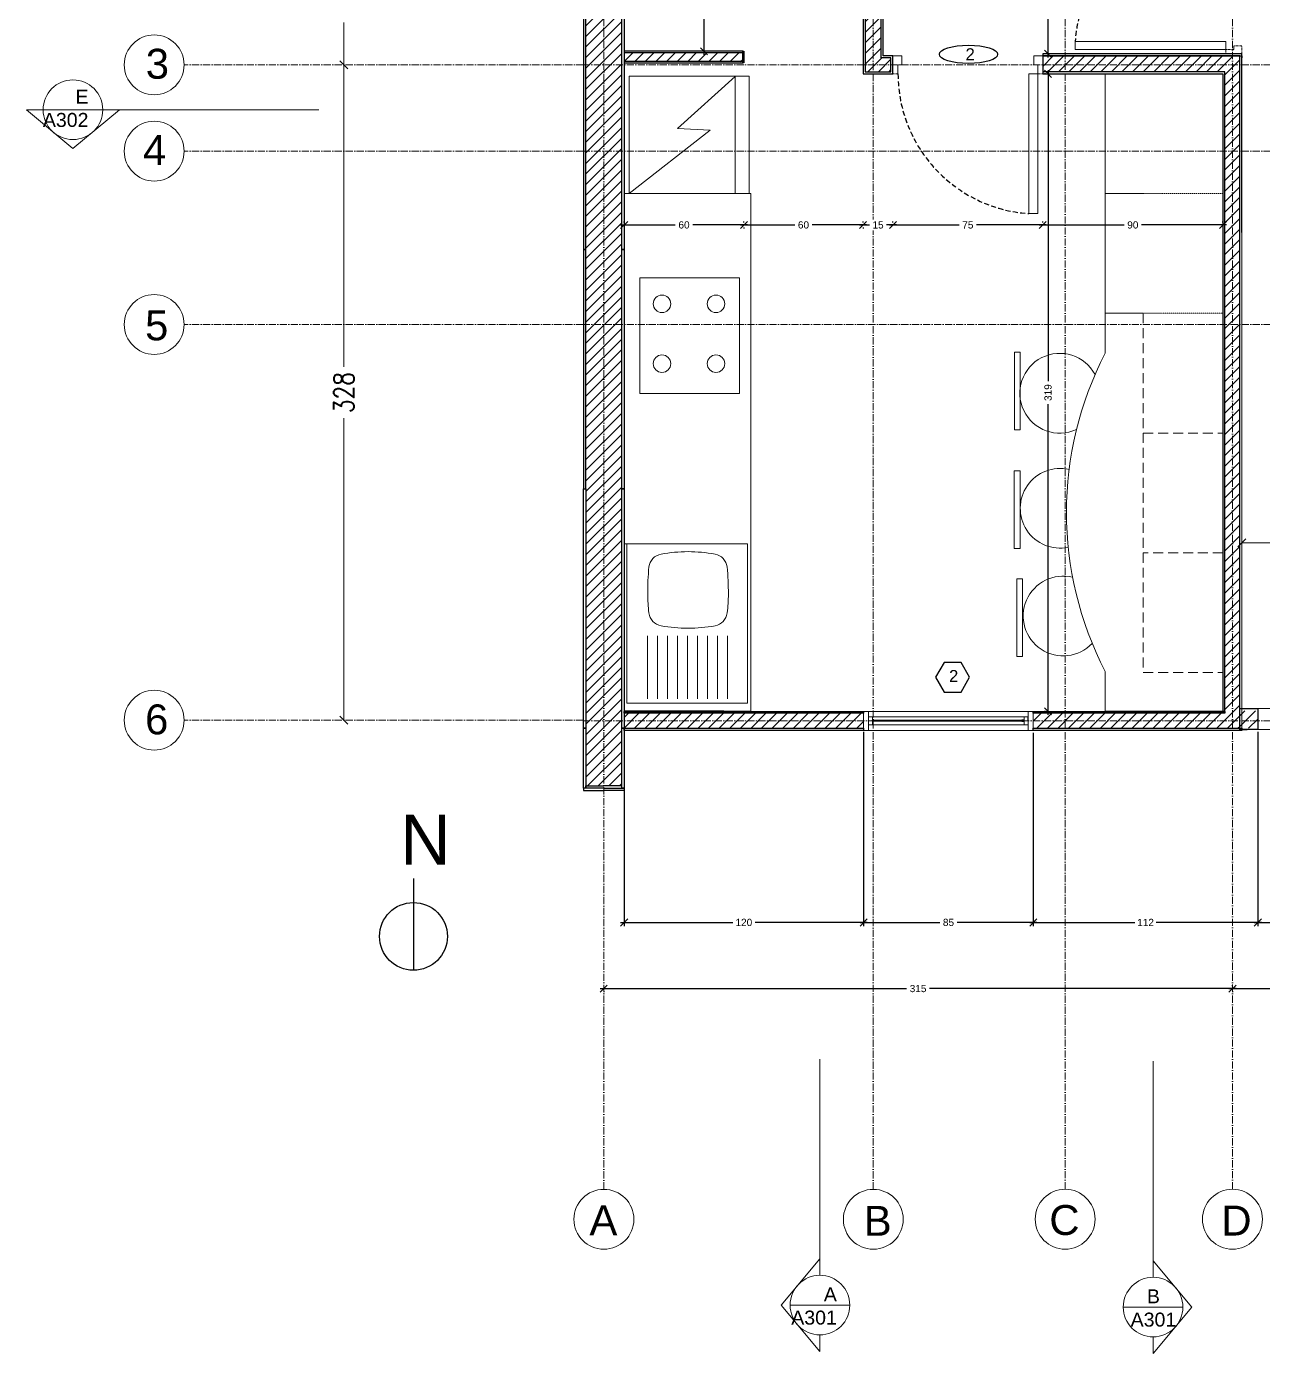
# Model space of a CAD drawing. Header units: centimetres. Extents: x 1059 to 7420, y -439 to 4439.
# Drawn here: x 1709 to 2328, y 3068 to 3733 of the extents above; entities that cross this region are included whole.
import ezdxf

# ---------------------------------------------------------------- set-up
doc = ezdxf.new("R2010")
doc.units = ezdxf.units.CM
doc.header["$MEASUREMENT"] = 0
for name, pattern in [('ACAD_ISO10W100', [18, 12, -3, 0, -3]), ('CENTER', [2, 1.25, -0.25, 0.25, -0.25]), ('HIDDEN', [0.375, 0.25, -0.125])]:
    doc.linetypes.add(name, pattern=pattern)
doc.layers.add('ARREDI', color=8, linetype='Continuous', lineweight=18)
doc.layers.add('CAMPITURE', color=7, linetype='Continuous', lineweight=25)
for name, color, linetype in [('INFISSI', 4, 'Continuous'), ('NUMERAZIONE', 30, 'Continuous'), ('quote nuove', 2, 'Continuous'), ('STRUTTURA', 1, 'Continuous')]:
    doc.layers.add(name, color=color, linetype=linetype)
doc.layers.get('0').off()
doc.styles.add('ARIAL', font='Arial.ttf')
doc.styles.add('E-ROMANS', font='romans.shx', dxfattribs={"width": 0.8})
doc.styles.get("Standard").update_dxf_attribs({"font": 'Arial.ttf'})
doc.dimstyles.new('Copia di 1', dxfattribs={"dimscale": 0.001, "dimtxt": 10000, "dimasz": 4000, "dimexe": 1.2, "dimexo": 1, "dimgap": 0.1, "dimtad": 0, "dimtoh": 1, "dimdec": 0, "dimzin": 0, "dimdsep": 46, "dimtxsty": 'E-ROMANS', "dimblk": 'OBLIQUE', "dimcen": 1.2, "dimclrd": 256, "dimclre": 256, "dimclrt": 256, "dimadec": 0, "dimazin": 0, "dimtfac": 1, "dimtdec": 0, "dimtmove": 1, "dimatfit": 3, "dimldrblk": 'OPEN90', "dimfxl": 1, "dimtfill": 1, "dimtolj": 1, "dimtzin": 0, "dimlwd": 0, "dimarcsym": 0})
doc.dimstyles.new('TICK_36', dxfattribs={"dimtxt": 3.6, "dimasz": 3.6, "dimexe": 1.8, "dimexo": 1.2, "dimgap": 1.8, "dimtad": 0, "dimdec": 0, "dimzin": 0, "dimdsep": 46, "dimtxsty": 'ARIAL', "dimblk": 'OBLIQUE', "dimcen": 1.8, "dimdle": 1.8, "dimclrd": 256, "dimclrt": 256, "dimadec": 0, "dimazin": 0, "dimtfac": 1, "dimtdec": 0, "dimtmove": 1, "dimatfit": 3, "dimldrblk": 'OPEN90', "dimfxl": 1, "dimtfill": 1, "dimtolj": 1, "dimtzin": 0, "dimarcsym": 0})
pattern_1 = [(45, (-311.728, 3670.2875), (-2.6516504, 2.6516504), [])]

# ---------------------------------------------------------------- blocks, each defined once
blk = doc.blocks.new('_Oblique')
at = {"color": 0, "linetype": 'ByBlock', "lineweight": -2}
blk.add_line((-0.5, -0.5), (0.5, 0.5), dxfattribs=at)
blk = doc.blocks.new('*D502')
at = {"layer": 'quote nuove', "color": 0, "lineweight": -2, "transparency": 16777216}
for p, q in [((2313.32, 3252.03), (2313.32, 3252.63)), ((1998.37, 3249.63), (1998.37, 3249.03))]:
    blk.add_line(p, q, dxfattribs=at)
at = {"layer": 'quote nuove', "lineweight": -2, "transparency": 16777216}
for p, q in [((1996.57, 3250.83), (2150.09, 3250.83)), ((2315.12, 3250.83), (2161.59, 3250.83))]:
    blk.add_line(p, q, dxfattribs=at)
at = {"layer": 'quote nuove', "lineweight": -2, "transparency": 16777216, "xscale": 3.6, "yscale": 3.6, "zscale": 3.6, "rotation": 180}
blk.add_blockref('_Oblique', (1998.37, 3250.83), dxfattribs=at)
at = {"layer": 'quote nuove', "lineweight": -2, "transparency": 16777216, "xscale": 3.6, "yscale": 3.6, "zscale": 3.6}
blk.add_blockref('_Oblique', (2313.32, 3250.83), dxfattribs=at)
at = {"layer": 'quote nuove', "lineweight": 0, "transparency": 16777216, "insert": (2155.84, 3250.83), "char_height": 3.6, "attachment_point": 5, "style": 'ARIAL', "bg_fill": 3, "box_fill_scale": 1.25, "bg_fill_color": 256, "bg_fill_true_color": 13158600, "bg_fill_transparency": 0}
blk.add_mtext('\\A1;315', dxfattribs=at)
blk = doc.blocks.new('_Open90')
at = {"color": 0, "linetype": 'ByBlock', "lineweight": -2}
for p, q in [((0, 0), (-1, 0)), ((-0.5, 0.5), (0, 0)), ((0, 0), (-0.5, -0.5))]:
    blk.add_line(p, q, dxfattribs=at)
blk = doc.blocks.new('*D503')
at = {"layer": 'quote nuove', "color": 0, "lineweight": -2, "transparency": 16777216}
for p, q in [((2628.28, 3252.03), (2628.28, 3252.63)), ((2313.32, 3249.63), (2313.32, 3249.03))]:
    blk.add_line(p, q, dxfattribs=at)
at = {"layer": 'quote nuove', "lineweight": -2, "transparency": 16777216}
for p, q in [((2311.52, 3250.83), (2465.05, 3250.83)), ((2630.08, 3250.83), (2476.55, 3250.83))]:
    blk.add_line(p, q, dxfattribs=at)
at = {"layer": 'quote nuove', "lineweight": -2, "transparency": 16777216, "xscale": 3.6, "yscale": 3.6, "zscale": 3.6, "rotation": 180}
blk.add_blockref('_Oblique', (2313.32, 3250.83), dxfattribs=at)
at = {"layer": 'quote nuove', "lineweight": -2, "transparency": 16777216, "xscale": 3.6, "yscale": 3.6, "zscale": 3.6}
blk.add_blockref('_Oblique', (2628.28, 3250.83), dxfattribs=at)
at = {"layer": 'quote nuove', "lineweight": 0, "transparency": 16777216, "insert": (2470.8, 3250.83), "char_height": 3.6, "attachment_point": 5, "style": 'ARIAL', "bg_fill": 3, "box_fill_scale": 1.25, "bg_fill_color": 256, "bg_fill_true_color": 13158600, "bg_fill_transparency": 0}
blk.add_mtext('\\A1;315', dxfattribs=at)
blk = doc.blocks.new('*D505')
at = {"layer": 'quote nuove', "linetype": 'ACAD_ISO10W100', "lineweight": -2, "ltscale": 2, "transparency": 16777216}
for p, q in [((1868.16, 3775.35), (1868.16, 3775.35)), ((1868.16, 3713.8), (1868.16, 3713.8))]:
    blk.add_line(p, q, dxfattribs=at)
at = {"layer": 'quote nuove', "lineweight": 0, "ltscale": 2, "transparency": 16777216}
for p, q in [((1868.16, 3775.35), (1868.16, 3750.86)), ((1868.16, 3713.8), (1868.16, 3738.29))]:
    blk.add_line(p, q, dxfattribs=at)
at = {"layer": 'quote nuove', "lineweight": 0, "ltscale": 2, "transparency": 16777216, "xscale": 4, "yscale": 4, "zscale": 4}
for p, rotation in [((1868.16, 3775.35), 90), ((1868.16, 3713.8), 270)]:
    blk.add_blockref('_Oblique', p, dxfattribs=dict(at, rotation=rotation))
at = {"layer": 'quote nuove', "lineweight": 0, "ltscale": 2, "transparency": 16777216, "insert": (1868.16, 3744.57), "char_height": 10, "attachment_point": 5, "rotation": 90, "style": 'E-ROMANS', "bg_fill": 3, "box_fill_scale": 1.25, "bg_fill_color": 256, "bg_fill_true_color": 13158600, "bg_fill_transparency": 0}
blk.add_mtext('\\A1;62', dxfattribs=at)
blk = doc.blocks.new('*D506')
at = {"layer": 'quote nuove', "linetype": 'ACAD_ISO10W100', "lineweight": -2, "transparency": 16777216}
for p, q in [((1868.16, 3713.8), (1868.15, 3713.8)), ((1868.15, 3385.34), (1868.15, 3385.34))]:
    blk.add_line(p, q, dxfattribs=at)
at = {"layer": 'quote nuove', "lineweight": 0, "transparency": 16777216}
for p, q in [((1868.15, 3713.8), (1868.15, 3559.85)), ((1868.15, 3385.34), (1868.15, 3539.28))]:
    blk.add_line(p, q, dxfattribs=at)
at = {"layer": 'quote nuove', "lineweight": 0, "transparency": 16777216, "xscale": 4, "yscale": 4, "zscale": 4}
for p, rotation in [((1868.15, 3713.8), 90), ((1868.15, 3385.34), 270)]:
    blk.add_blockref('_Oblique', p, dxfattribs=dict(at, rotation=rotation))
at = {"layer": 'quote nuove', "lineweight": 0, "transparency": 16777216, "insert": (1868.15, 3549.57), "char_height": 10, "attachment_point": 5, "rotation": 90, "style": 'E-ROMANS', "bg_fill": 3, "box_fill_scale": 1.25, "bg_fill_color": 256, "bg_fill_true_color": 13158600, "bg_fill_transparency": 0}
blk.add_mtext('\\A1;328', dxfattribs=at)
blk = doc.blocks.new('*D586')
at = {"layer": 'quote nuove', "linetype": 'ACAD_ISO10W100', "lineweight": -2, "transparency": 16777216}
for p, q in [((2318.07, 3474.24), (2318.07, 3474.24)), ((2618.07, 3474.24), (2618.07, 3474.24))]:
    blk.add_line(p, q, dxfattribs=at)
at = {"layer": 'quote nuove', "lineweight": 0, "transparency": 16777216}
for p, q in [((2318.07, 3474.24), (2457.78, 3474.24)), ((2618.07, 3474.24), (2478.35, 3474.24))]:
    blk.add_line(p, q, dxfattribs=at)
at = {"layer": 'quote nuove', "lineweight": 0, "transparency": 16777216, "xscale": 4, "yscale": 4, "zscale": 4, "rotation": 180}
blk.add_blockref('_Oblique', (2318.07, 3474.24), dxfattribs=at)
at = {"layer": 'quote nuove', "lineweight": 0, "transparency": 16777216, "xscale": 4, "yscale": 4, "zscale": 4}
blk.add_blockref('_Oblique', (2618.07, 3474.24), dxfattribs=at)
at = {"layer": 'quote nuove', "lineweight": 0, "transparency": 16777216, "insert": (2468.07, 3474.24), "char_height": 10, "attachment_point": 5, "style": 'E-ROMANS', "bg_fill": 3, "box_fill_scale": 1.25, "bg_fill_color": 256, "bg_fill_true_color": 13158600, "bg_fill_transparency": 0}
blk.add_mtext('\\A1;300', dxfattribs=at)
blk = doc.blocks.new('*D509')
at = {"layer": 'quote nuove', "lineweight": -2, "transparency": 16777216}
for p, q in [((2126.47, 3633.57), (2131.56, 3633.57)), ((2145.07, 3633.57), (2139.97, 3633.57))]:
    blk.add_line(p, q, dxfattribs=at)
at = {"layer": 'quote nuove', "color": 0, "lineweight": -2, "transparency": 16777216}
for p, q in [((2128.27, 3634.77), (2128.27, 3635.37)), ((2143.27, 3634.77), (2143.27, 3635.37))]:
    blk.add_line(p, q, dxfattribs=at)
at = {"layer": 'quote nuove', "lineweight": -2, "transparency": 16777216, "xscale": 3.6, "yscale": 3.6, "zscale": 3.6, "rotation": 180}
blk.add_blockref('_Oblique', (2128.27, 3633.57), dxfattribs=at)
at = {"layer": 'quote nuove', "lineweight": -2, "transparency": 16777216, "xscale": 3.6, "yscale": 3.6, "zscale": 3.6}
blk.add_blockref('_Oblique', (2143.27, 3633.57), dxfattribs=at)
at = {"layer": 'quote nuove', "lineweight": 0, "transparency": 16777216, "insert": (2135.77, 3633.57), "char_height": 3.6, "attachment_point": 5, "style": 'ARIAL', "bg_fill": 3, "box_fill_scale": 1.25, "bg_fill_color": 256, "bg_fill_true_color": 13158600, "bg_fill_transparency": 0}
blk.add_mtext('\\A1;15', dxfattribs=at)
blk = doc.blocks.new('*D587')
at = {"layer": 'quote nuove', "lineweight": -2, "transparency": 16777216}
for p, q in [((2048.6, 3772.4), (2048.6, 3749.95)), ((2048.6, 3718.8), (2048.6, 3741.25))]:
    blk.add_line(p, q, dxfattribs=at)
at = {"layer": 'quote nuove', "color": 0, "lineweight": -2, "transparency": 16777216}
for p, q in [((2047.4, 3770.6), (2046.8, 3770.6)), ((2047.4, 3720.6), (2046.8, 3720.6))]:
    blk.add_line(p, q, dxfattribs=at)
at = {"layer": 'quote nuove', "lineweight": -2, "transparency": 16777216, "xscale": 3.6, "yscale": 3.6, "zscale": 3.6}
for p, rotation in [((2048.6, 3770.6), 90), ((2048.6, 3720.6), 270)]:
    blk.add_blockref('_Oblique', p, dxfattribs=dict(at, rotation=rotation))
at = {"layer": 'quote nuove', "lineweight": 0, "transparency": 16777216, "insert": (2048.6, 3745.6), "char_height": 3.6, "attachment_point": 5, "rotation": 90, "style": 'ARIAL', "bg_fill": 3, "box_fill_scale": 1.25, "bg_fill_color": 256, "bg_fill_true_color": 13158600, "bg_fill_transparency": 0}
blk.add_mtext('\\A1;50', dxfattribs=at)
blk = doc.blocks.new('*D513')
at = {"layer": 'quote nuove', "lineweight": -2, "transparency": 16777216}
for p, q in [((2220.95, 3711.1), (2220.95, 3555.3)), ((2220.95, 3388), (2220.95, 3543.8))]:
    blk.add_line(p, q, dxfattribs=at)
at = {"layer": 'quote nuove', "color": 0, "lineweight": -2, "transparency": 16777216}
for p, q in [((2219.75, 3709.3), (2219.15, 3709.3)), ((2219.75, 3389.8), (2219.15, 3389.8))]:
    blk.add_line(p, q, dxfattribs=at)
at = {"layer": 'quote nuove', "lineweight": -2, "transparency": 16777216, "xscale": 3.6, "yscale": 3.6, "zscale": 3.6}
for p, rotation in [((2220.95, 3709.3), 90), ((2220.95, 3389.8), 270)]:
    blk.add_blockref('_Oblique', p, dxfattribs=dict(at, rotation=rotation))
at = {"layer": 'quote nuove', "lineweight": 0, "transparency": 16777216, "insert": (2220.95, 3549.55), "char_height": 3.6, "attachment_point": 5, "rotation": 90, "style": 'ARIAL', "bg_fill": 3, "box_fill_scale": 1.25, "bg_fill_color": 256, "bg_fill_true_color": 13158600, "bg_fill_transparency": 0}
blk.add_mtext('\\A1;319', dxfattribs=at)
blk = doc.blocks.new('*D592')
at = {"layer": 'quote nuove', "color": 0, "lineweight": -2, "transparency": 16777216}
for p, q in [((2008.57, 3379), (2008.57, 3282.2)), ((2128.57, 3379.01), (2128.57, 3282.2))]:
    blk.add_line(p, q, dxfattribs=at)
at = {"layer": 'quote nuove', "lineweight": -2, "transparency": 16777216}
for p, q in [((2006.77, 3284), (2062.96, 3284)), ((2130.37, 3284), (2074.17, 3284))]:
    blk.add_line(p, q, dxfattribs=at)
at = {"layer": 'quote nuove', "lineweight": -2, "transparency": 16777216, "xscale": 3.6, "yscale": 3.6, "zscale": 3.6, "rotation": 180}
blk.add_blockref('_Oblique', (2008.57, 3284), dxfattribs=at)
at = {"layer": 'quote nuove', "lineweight": -2, "transparency": 16777216, "xscale": 3.6, "yscale": 3.6, "zscale": 3.6}
blk.add_blockref('_Oblique', (2128.57, 3284), dxfattribs=at)
at = {"layer": 'quote nuove', "lineweight": 0, "transparency": 16777216, "insert": (2068.57, 3284), "char_height": 3.6, "attachment_point": 5, "style": 'ARIAL', "bg_fill": 3, "box_fill_scale": 1.25, "bg_fill_color": 256, "bg_fill_true_color": 13158600, "bg_fill_transparency": 0}
blk.add_mtext('\\A1;120', dxfattribs=at)
blk = doc.blocks.new('*D593')
at = {"layer": 'quote nuove', "color": 0, "lineweight": -2, "transparency": 16777216}
for p, q in [((2128.57, 3379.55), (2128.57, 3282.2)), ((2213.57, 3379), (2213.57, 3282.2))]:
    blk.add_line(p, q, dxfattribs=at)
at = {"layer": 'quote nuove', "lineweight": -2, "transparency": 16777216}
for p, q in [((2126.77, 3284), (2166.71, 3284)), ((2215.37, 3284), (2175.42, 3284))]:
    blk.add_line(p, q, dxfattribs=at)
at = {"layer": 'quote nuove', "lineweight": -2, "transparency": 16777216, "xscale": 3.6, "yscale": 3.6, "zscale": 3.6, "rotation": 180}
blk.add_blockref('_Oblique', (2128.57, 3284), dxfattribs=at)
at = {"layer": 'quote nuove', "lineweight": -2, "transparency": 16777216, "xscale": 3.6, "yscale": 3.6, "zscale": 3.6}
blk.add_blockref('_Oblique', (2213.57, 3284), dxfattribs=at)
at = {"layer": 'quote nuove', "lineweight": 0, "transparency": 16777216, "insert": (2171.07, 3284), "char_height": 3.6, "attachment_point": 5, "style": 'ARIAL', "bg_fill": 3, "box_fill_scale": 1.25, "bg_fill_color": 256, "bg_fill_true_color": 13158600, "bg_fill_transparency": 0}
blk.add_mtext('\\A1;85', dxfattribs=at)
blk = doc.blocks.new('*D516')
at = {"layer": 'quote nuove', "color": 0, "lineweight": -2, "transparency": 16777216}
for p, q in [((2213.57, 3379), (2213.57, 3282.2)), ((2326.03, 3379.55), (2326.03, 3282.2))]:
    blk.add_line(p, q, dxfattribs=at)
at = {"layer": 'quote nuove', "lineweight": -2, "transparency": 16777216}
for p, q in [((2211.77, 3284), (2264.41, 3284)), ((2327.83, 3284), (2275.19, 3284))]:
    blk.add_line(p, q, dxfattribs=at)
at = {"layer": 'quote nuove', "lineweight": -2, "transparency": 16777216, "xscale": 3.6, "yscale": 3.6, "zscale": 3.6, "rotation": 180}
blk.add_blockref('_Oblique', (2213.57, 3284), dxfattribs=at)
at = {"layer": 'quote nuove', "lineweight": -2, "transparency": 16777216, "xscale": 3.6, "yscale": 3.6, "zscale": 3.6}
blk.add_blockref('_Oblique', (2326.03, 3284), dxfattribs=at)
at = {"layer": 'quote nuove', "lineweight": 0, "transparency": 16777216, "insert": (2269.8, 3284), "char_height": 3.6, "attachment_point": 5, "style": 'ARIAL', "bg_fill": 3, "box_fill_scale": 1.25, "bg_fill_color": 256, "bg_fill_true_color": 13158600, "bg_fill_transparency": 0}
blk.add_mtext('\\A1;112', dxfattribs=at)
blk = doc.blocks.new('*D595')
at = {"layer": 'quote nuove', "color": 0, "lineweight": -2, "transparency": 16777216}
for p, q in [((2326.03, 3379.55), (2326.03, 3282.2)), ((2411.03, 3379.55), (2411.03, 3282.2))]:
    blk.add_line(p, q, dxfattribs=at)
at = {"layer": 'quote nuove', "lineweight": -2, "transparency": 16777216}
for p, q in [((2324.23, 3284), (2364.18, 3284)), ((2412.83, 3284), (2372.89, 3284))]:
    blk.add_line(p, q, dxfattribs=at)
at = {"layer": 'quote nuove', "lineweight": -2, "transparency": 16777216, "xscale": 3.6, "yscale": 3.6, "zscale": 3.6, "rotation": 180}
blk.add_blockref('_Oblique', (2326.03, 3284), dxfattribs=at)
at = {"layer": 'quote nuove', "lineweight": -2, "transparency": 16777216, "xscale": 3.6, "yscale": 3.6, "zscale": 3.6}
blk.add_blockref('_Oblique', (2411.03, 3284), dxfattribs=at)
at = {"layer": 'quote nuove', "lineweight": 0, "transparency": 16777216, "insert": (2368.53, 3284), "char_height": 3.6, "attachment_point": 5, "style": 'ARIAL', "bg_fill": 3, "box_fill_scale": 1.25, "bg_fill_color": 256, "bg_fill_true_color": 13158600, "bg_fill_transparency": 0}
blk.add_mtext('\\A1;85', dxfattribs=at)
blk = doc.blocks.new('*D534')
at = {"layer": 'quote nuove', "lineweight": -2, "transparency": 16777216}
for p, q in [((2141.47, 3633.57), (2176.39, 3633.57)), ((2220.07, 3633.57), (2185.15, 3633.57))]:
    blk.add_line(p, q, dxfattribs=at)
at = {"layer": 'quote nuove', "color": 0, "lineweight": -2, "transparency": 16777216}
for p, q in [((2143.27, 3634.77), (2143.27, 3635.37)), ((2218.27, 3634.77), (2218.27, 3635.37))]:
    blk.add_line(p, q, dxfattribs=at)
at = {"layer": 'quote nuove', "lineweight": -2, "transparency": 16777216, "xscale": 3.6, "yscale": 3.6, "zscale": 3.6, "rotation": 180}
blk.add_blockref('_Oblique', (2143.27, 3633.57), dxfattribs=at)
at = {"layer": 'quote nuove', "lineweight": -2, "transparency": 16777216, "xscale": 3.6, "yscale": 3.6, "zscale": 3.6}
blk.add_blockref('_Oblique', (2218.27, 3633.57), dxfattribs=at)
at = {"layer": 'quote nuove', "lineweight": 0, "transparency": 16777216, "insert": (2180.77, 3633.57), "char_height": 3.6, "attachment_point": 5, "style": 'ARIAL', "bg_fill": 3, "box_fill_scale": 1.25, "bg_fill_color": 256, "bg_fill_true_color": 13158600, "bg_fill_transparency": 0}
blk.add_mtext('\\A1;75', dxfattribs=at)
blk = doc.blocks.new('*D535')
at = {"layer": 'quote nuove', "lineweight": -2, "transparency": 16777216}
for p, q in [((2216.47, 3633.57), (2259.06, 3633.57)), ((2310.37, 3633.57), (2267.77, 3633.57))]:
    blk.add_line(p, q, dxfattribs=at)
at = {"layer": 'quote nuove', "color": 0, "lineweight": -2, "transparency": 16777216}
for p, q in [((2218.27, 3634.77), (2218.27, 3635.37)), ((2308.57, 3634.77), (2308.57, 3635.37))]:
    blk.add_line(p, q, dxfattribs=at)
at = {"layer": 'quote nuove', "lineweight": -2, "transparency": 16777216, "xscale": 3.6, "yscale": 3.6, "zscale": 3.6, "rotation": 180}
blk.add_blockref('_Oblique', (2218.27, 3633.57), dxfattribs=at)
at = {"layer": 'quote nuove', "lineweight": -2, "transparency": 16777216, "xscale": 3.6, "yscale": 3.6, "zscale": 3.6}
blk.add_blockref('_Oblique', (2308.57, 3633.57), dxfattribs=at)
at = {"layer": 'quote nuove', "lineweight": 0, "transparency": 16777216, "insert": (2263.42, 3633.57), "char_height": 3.6, "attachment_point": 5, "style": 'ARIAL', "bg_fill": 3, "box_fill_scale": 1.25, "bg_fill_color": 256, "bg_fill_true_color": 13158600, "bg_fill_transparency": 0}
blk.add_mtext('\\A1;90', dxfattribs=at)
blk = doc.blocks.new('*D536')
at = {"layer": 'quote nuove', "lineweight": -2, "transparency": 16777216}
for p, q in [((2066.82, 3633.57), (2094.04, 3633.57)), ((2130.07, 3633.57), (2102.85, 3633.57))]:
    blk.add_line(p, q, dxfattribs=at)
at = {"layer": 'quote nuove', "color": 0, "lineweight": -2, "transparency": 16777216}
for p, q in [((2068.62, 3634.77), (2068.62, 3635.37)), ((2128.27, 3632.37), (2128.27, 3631.77))]:
    blk.add_line(p, q, dxfattribs=at)
at = {"layer": 'quote nuove', "lineweight": -2, "transparency": 16777216, "xscale": 3.6, "yscale": 3.6, "zscale": 3.6, "rotation": 180}
blk.add_blockref('_Oblique', (2068.62, 3633.57), dxfattribs=at)
at = {"layer": 'quote nuove', "lineweight": -2, "transparency": 16777216, "xscale": 3.6, "yscale": 3.6, "zscale": 3.6}
blk.add_blockref('_Oblique', (2128.27, 3633.57), dxfattribs=at)
at = {"layer": 'quote nuove', "lineweight": 0, "transparency": 16777216, "insert": (2098.44, 3633.57), "char_height": 3.6, "attachment_point": 5, "style": 'ARIAL', "bg_fill": 3, "box_fill_scale": 1.25, "bg_fill_color": 256, "bg_fill_true_color": 13158600, "bg_fill_transparency": 0}
blk.add_mtext('\\A1;60', dxfattribs=at)
blk = doc.blocks.new('*D537')
at = {"layer": 'quote nuove', "lineweight": -2, "transparency": 16777216}
for p, q in [((2006.77, 3633.57), (2034.19, 3633.57)), ((2070.42, 3633.57), (2043, 3633.57))]:
    blk.add_line(p, q, dxfattribs=at)
at = {"layer": 'quote nuove', "color": 0, "lineweight": -2, "transparency": 16777216}
for p, q in [((2008.57, 3634.77), (2008.57, 3635.37)), ((2068.62, 3632.37), (2068.62, 3631.77))]:
    blk.add_line(p, q, dxfattribs=at)
at = {"layer": 'quote nuove', "lineweight": -2, "transparency": 16777216, "xscale": 3.6, "yscale": 3.6, "zscale": 3.6, "rotation": 180}
blk.add_blockref('_Oblique', (2008.57, 3633.57), dxfattribs=at)
at = {"layer": 'quote nuove', "lineweight": -2, "transparency": 16777216, "xscale": 3.6, "yscale": 3.6, "zscale": 3.6}
blk.add_blockref('_Oblique', (2068.62, 3633.57), dxfattribs=at)
at = {"layer": 'quote nuove', "lineweight": 0, "transparency": 16777216, "insert": (2038.59, 3633.57), "char_height": 3.6, "attachment_point": 5, "style": 'ARIAL', "bg_fill": 3, "box_fill_scale": 1.25, "bg_fill_color": 256, "bg_fill_true_color": 13158600, "bg_fill_transparency": 0}
blk.add_mtext('\\A1;60', dxfattribs=at)
blk = doc.blocks.new('*D606')
at = {"layer": 'ARREDI', "color": 0, "lineweight": -2, "transparency": 16777216}
for p, q in [((2241.5, 3799.3), (2219.15, 3799.3)), ((2304.79, 3719.3), (2219.15, 3719.3))]:
    blk.add_line(p, q, dxfattribs=at)
at = {"layer": 'ARREDI', "lineweight": -2, "transparency": 16777216}
for p, q in [((2220.95, 3801.1), (2220.95, 3763.65)), ((2220.95, 3717.5), (2220.95, 3754.95))]:
    blk.add_line(p, q, dxfattribs=at)
at = {"layer": 'ARREDI', "lineweight": -2, "transparency": 16777216, "xscale": 3.6, "yscale": 3.6, "zscale": 3.6}
for p, rotation in [((2220.95, 3799.3), 90), ((2220.95, 3719.3), 270)]:
    blk.add_blockref('_Oblique', p, dxfattribs=dict(at, rotation=rotation))
at = {"layer": 'ARREDI', "transparency": 16777216, "insert": (2220.95, 3759.3), "char_height": 3.6, "attachment_point": 5, "rotation": 90, "style": 'ARIAL', "bg_fill": 3, "box_fill_scale": 1.25, "bg_fill_color": 256, "bg_fill_true_color": 13158600, "bg_fill_transparency": 0}
blk.add_mtext('\\A1;80', dxfattribs=at)

msp = doc.modelspace()

# ---------------------------------------------------------------- hatches: boundary and pattern name
at = {"layer": 'CAMPITURE'}
h = msp.add_hatch(dxfattribs=at)
h.set_pattern_fill('ANSI31', color=0, scale=30)
h.set_pattern_definition(pattern_1)
h.paths.add_polyline_path([(2007.37, 4100.1), (1989.36, 4100.1), (1989.36, 3352.5), (2007.37, 3352.5)])
h = msp.add_hatch(dxfattribs=at)
h.set_pattern_fill('ANSI31', color=256, scale=30)
h.set_pattern_definition(pattern_1)
h.paths.add_polyline_path([(2082.27, 4079), (2008.57, 4079), (2008.57, 4071.5), (2082.27, 4071.5)])
h.paths.add_polyline_path([(2137.27, 4079), (2128.57, 4079), (2124.77, 4079), (2124.77, 4071.5), (2128.57, 4071.5), (2129.77, 4071.5), (2129.77, 3990.3), (2131.05, 3990.3), (2131.05, 4039.7), (2136.01, 4039.7), (2136.01, 3990.3), (2137.27, 3990.3)])
h.paths.add_polyline_path([(2137.27, 3915.3), (2129.77, 3915.3), (2129.77, 3779.1), (2128.35, 3779.1), (2008.57, 3779.1), (2008.57, 3771.6), (2129.27, 3771.6), (2129.27, 3710.3), (2142.27, 3710.3), (2142.27, 3717.3), (2137.27, 3717.3), (2137.27, 3770.6)])
h.paths.add_polyline_path([(2317.07, 3718.3), (2218.27, 3718.3), (2218.27, 3710.3), (2309.57, 3710.3), (2309.57, 3709.3), (2309.57, 3708.26), (2317.07, 3708.26)])
h.paths.add_polyline_path([(2317.07, 3708.26), (2309.57, 3708.26), (2309.57, 3388.8), (2213.57, 3388.8), (2213.57, 3381.3), (2317.07, 3381.3), (2317.07, 3641.16)])
h.paths.add_polyline_path([(2128.57, 3388.8), (2008.57, 3388.8), (2008.57, 3381.3), (2128.57, 3381.3)])
h.paths.add_polyline_path([(2618.07, 3389.84), (2611.07, 3389.84), (2611.07, 3381.25), (2618.07, 3381.25)])
h = msp.add_hatch(dxfattribs=at)
h.set_pattern_fill('ANSI31', color=0, scale=30)
h.set_pattern_definition(pattern_1)
h.paths.add_polyline_path([(2068.02, 3715.5), (2068.02, 3720), (2008.57, 3720), (2008.57, 3715.5)])
h.paths.add_polyline_path([(2317.07, 3385.05), (2317.07, 3381.32), (2326.03, 3381.32), (2326.03, 3385.05)])
h.paths.add_polyline_path([(2326.03, 3385.05), (2326.03, 3390.11), (2317.07, 3390.11), (2317.07, 3385.05)])

# ---------------------------------------------------------------- linework, layer by layer
at = {"layer": 'ARREDI'}
for p, q in [((2008.57, 3713.22), (2008.57, 3650.02)), ((2071.16, 3708.15), (2011.16, 3708.15)), ((2011.16, 3708.15), (2011.16, 3649.36)), ((2035.38, 3681.86), (2064.22, 3707.93)), ((2064.22, 3649.36), (2064.22, 3707.93)), ((2071.16, 3649.36), (2071.16, 3708.15)), ((2011.16, 3649.36), (2051.62, 3681.06)), ((2051.62, 3681.06), (2035.38, 3681.86)), ((2008.57, 3649.36), (2068.57, 3649.36)), ((2072.07, 3649.36), (2066.88, 3649.36)), ((2072.07, 3389.92), (2072.07, 3649.36)), ((2268.57, 3649.3), (2249.57, 3649.3)), ((2318.07, 3380.75), (2318.07, 3641.16)), ((2066.42, 3607.06), (2016.42, 3607.06)), ((2268.57, 3589.3), (2249.57, 3589.3)), ((2249.57, 3589.3), (2249.57, 3569.3)), ((2068.9, 3473.83), (2008.9, 3473.83)), ((2020.32, 3396.13), (2020.32, 3427.72)), ((2025.32, 3396.13), (2025.32, 3427.72)), ((2030.32, 3396.13), (2030.32, 3427.72)), ((2035.32, 3396.13), (2035.32, 3427.72)), ((2040.32, 3396.13), (2040.32, 3427.72)), ((2045.32, 3396.13), (2045.32, 3427.72)), ((2050.32, 3396.13), (2050.32, 3427.72)), ((2055.32, 3396.13), (2055.32, 3427.72)), ((2060.32, 3396.13), (2060.32, 3427.72)), ((2249.57, 3409.8), (2249.57, 3389.8)), ((2015.6, 3393.83), (2065.59, 3393.83)), ((2008.57, 3389.92), (2072.07, 3389.92))]:
    msp.add_line(p, q, dxfattribs=at)
at = {"layer": 'ARREDI', "linetype": 'HIDDEN', "ltscale": 0.1}
for p, q in [((2268.57, 3649.3), (2308.57, 3649.3)), ((2308.57, 3589.3), (2268.57, 3589.3))]:
    msp.add_line(p, q, dxfattribs=at)
at = {"layer": 'ARREDI', "linetype": 'HIDDEN', "ltscale": 20}
for p, q in [((2268.57, 3589.3), (2268.57, 3409.3)), ((2268.57, 3529.3), (2308.57, 3529.3)), ((2308.57, 3469.3), (2268.57, 3469.3)), ((2268.57, 3409.3), (2308.57, 3409.3))]:
    msp.add_line(p, q, dxfattribs=at)
at = {"layer": 'ARREDI', "ltscale": 5}
msp.add_line((2015.6, 3473.83), (2065.6, 3473.83), dxfattribs=at)
at = {"layer": 'ARREDI'}
for points in [[(2066.42, 3607.06), (2066.42, 3549.06), (2016.42, 3549.06), (2016.42, 3607.06)], [(2204.07, 3569.79), (2207.01, 3569.79), (2207.01, 3530.84), (2204.07, 3530.84)], [(2204.06, 3510.38), (2207, 3510.38), (2207, 3471.42), (2204.06, 3471.42)], [(2009.95, 3473.83), (2070.34, 3473.83), (2070.34, 3393.83), (2009.95, 3393.83)], [(2205.28, 3456.18), (2208.23, 3456.18), (2208.23, 3417.23), (2205.28, 3417.23)]]:
    msp.add_lwpolyline(points, close=True, dxfattribs=at)
for centre in [(2027.55, 3594.06), (2054.59, 3594.06), (2027.55, 3564.06), (2054.59, 3564.06)]:
    msp.add_circle(centre, 4.38, dxfattribs=at)
for centre, radius, start, end in [((2226.83, 3549.23), 20, 27.99118, 294.70061), ((2403.61, 3489.55), 173.46, 152.62844, 207.37156), ((2227.03, 3491.58), 20, 77.10948, 281.57251), ((2228.52, 3437.58), 20, 76.40706, 316.65618)]:
    msp.add_arc(centre, radius, start, end, dxfattribs=at)
at = {"layer": 'ARREDI', "ltscale": 5}
for centre, radius, start, end in [((2028.43, 3461.23), 7.5, 100.38124, 172.77), ((2028.43, 3461.23), 7.5, 100.38124, 172.77), ((2040.6, 3394.83), 75, 90, 100.38124), ((2040.6, 3394.83), 75, 90, 100.38124), ((2040.6, 3394.83), 75, 79.61876, 90), ((2040.6, 3394.83), 75, 79.61876, 90), ((2052.76, 3461.23), 7.5, 7.23, 79.61876), ((2052.76, 3461.23), 7.5, 7.23, 79.61876), ((2176.58, 3448.54), 156.19, 174.99166, 180.0013), ((2176.58, 3448.54), 156.19, 174.99166, 180.0013), ((1904.61, 3448.54), 156.19, 359.9987, 5.00834), ((1904.61, 3448.54), 156.19, 359.9987, 5.00834), ((2095.4, 3448.53), 75, 180, 187.23), ((2095.4, 3448.53), 75, 180, 187.23), ((1985.8, 3448.53), 75, 352.77, 0), ((1985.8, 3448.53), 75, 352.77, 0), ((2028.43, 3440.04), 7.5, 187.23, 259.61876), ((2028.43, 3440.04), 7.5, 187.23, 259.61876), ((2052.76, 3440.04), 7.5, 280.38124, 352.77), ((2052.76, 3440.04), 7.5, 280.38124, 352.77), ((2040.6, 3506.43), 75, 259.61876, 270), ((2040.6, 3506.43), 75, 259.61876, 270), ((2040.6, 3506.43), 75, 270, 280.38124), ((2040.6, 3506.43), 75, 270, 280.38124)]:
    msp.add_arc(centre, radius, start, end, dxfattribs=at)
at = {"layer": 'INFISSI', "color": 4, "lineweight": 0}
for p, q in [((2128.57, 3389.8), (2213.57, 3389.8)), ((2131.07, 3387.05), (2133.07, 3387.05)), ((2133.07, 3387.05), (2209.07, 3387.05)), ((2133.07, 3385.3), (2209.07, 3385.3)), ((2211.07, 3387.05), (2209.07, 3387.05)), ((2411.03, 3391.25), (2326.03, 3391.25)), ((2128.57, 3380.2), (2213.57, 3380.2)), ((2209.07, 3384.8), (2133.07, 3384.8))]:
    msp.add_line(p, q, dxfattribs=at)
at = {"layer": 'INFISSI'}
for p, q in [((2133.07, 3384.8), (2133.07, 3385.3)), ((2209.07, 3385.3), (2207.88, 3385.3)), ((2209.07, 3385.05), (2209.07, 3385.3)), ((2211.07, 3385.05), (2211.07, 3387.05)), ((2207.88, 3384.8), (2209.07, 3384.8))]:
    msp.add_line(p, q, dxfattribs=at)
at = {"layer": 'INFISSI', "color": 4, "linetype": 'Continuous', "lineweight": 0}
for p, q in [((2528.07, 3391.25), (2318.07, 3391.25)), ((2528.07, 3380.75), (2318.07, 3380.75))]:
    msp.add_line(p, q, dxfattribs=at)
for points in [[(2234.51, 3725.52), (2310.07, 3725.52), (2310.07, 3721.52), (2234.51, 3721.52), (2234.51, 3725.52)], [(2211.27, 3639.3), (2211.27, 3709.3), (2215.77, 3709.3), (2215.77, 3639.3), (2211.27, 3639.3)]]:
    msp.add_lwpolyline(points, dxfattribs=at)
at = {"layer": 'INFISSI', "color": 4, "linetype": 'CENTER', "lineweight": 0}
for points in [[(2145.77, 3709.3), (2143.27, 3709.3), (2143.27, 3718.3), (2147.77, 3718.3), (2147.77, 3713.8), (2145.77, 3713.8), (2145.77, 3709.3)], [(2215.77, 3709.3), (2218.27, 3709.3), (2218.27, 3718.3), (2213.77, 3718.3), (2213.77, 3713.8), (2215.77, 3713.8), (2215.77, 3709.3)], [(2310.07, 3721.52), (2310.07, 3719.3), (2318.07, 3719.3), (2318.07, 3723.3), (2314.07, 3723.3), (2314.07, 3721.52), (2310.07, 3721.52)]]:
    msp.add_lwpolyline(points, dxfattribs=at)
at = {"layer": 'INFISSI', "color": 4, "lineweight": 0}
for points in [[(2128.57, 3389.8), (2131.07, 3389.8), (2131.07, 3380.2), (2128.57, 3380.2)], [(2211.07, 3389.8), (2213.57, 3389.8), (2213.57, 3380.2), (2211.07, 3380.2)]]:
    msp.add_lwpolyline(points, close=True, dxfattribs=at)
at = {"layer": 'INFISSI', "color": 4, "linetype": 'HIDDEN', "lineweight": -2, "ltscale": 10}
for centre, radius, start, end in [((2311.81, 3719.57), 77.53, 91.28964, 175.59535), ((2216.04, 3709.41), 70.27, 180.08643, 266.10934)]:
    msp.add_arc(centre, radius, start, end, dxfattribs=at)
at = {"layer": 'NUMERAZIONE', "lineweight": 0}
for p, q in [((1732.47, 3671.94), (1709.23, 3691.33)), ((1755.71, 3691.33), (1709.23, 3691.33)), ((1732.47, 3671.94), (1755.71, 3691.33)), ((1755.71, 3691.33), (1855.71, 3691.33)), ((2106.68, 3115.44), (2106.68, 3215.44)), ((2273.57, 3114.44), (2273.57, 3214.44)), ((2087.29, 3092.2), (2106.68, 3115.44)), ((2106.68, 3107.14), (2106.68, 3115.43)), ((2292.96, 3091.2), (2273.57, 3114.44)), ((2273.57, 3106.16), (2273.57, 3114.44)), ((2087.29, 3092.2), (2106.68, 3068.96)), ((2091.73, 3092.2), (2121.63, 3092.2)), ((2288.52, 3091.2), (2258.62, 3091.2)), ((2292.96, 3091.2), (2273.57, 3067.96)), ((2106.68, 3068.96), (2106.68, 3077.25)), ((2273.57, 3067.96), (2273.57, 3076.25))]:
    msp.add_line(p, q, dxfattribs=at)
at = {"layer": 'NUMERAZIONE'}
msp.add_lwpolyline([(2181.67, 3406.87), (2177.4, 3414.27), (2168.85, 3414.27), (2164.57, 3406.87), (2168.85, 3399.46), (2177.4, 3399.46)], close=True, dxfattribs=at)
at = {"layer": 'NUMERAZIONE', "lineweight": 0}
for centre in [(1732.47, 3691.33), (2106.68, 3092.2), (2273.57, 3091.2)]:
    msp.add_circle(centre, 14.95, dxfattribs=at)
at = {"layer": 'NUMERAZIONE'}
msp.add_ellipse((2181.1, 3719.1), major_axis=(14.61, 0), ratio=0.314087, dxfattribs=at)
at = {"layer": 'quote nuove', "color": 253, "linetype": 'ACAD_ISO10W100', "lineweight": 0, "ltscale": 0.3}
for p, q in [((1998.37, 3150.2), (1998.37, 4302.41)), ((2133.41, 3150.2), (2133.42, 4302.41)), ((2313.32, 3150.24), (2313.32, 4302.41)), ((1988.16, 3713.8), (1788.16, 3713.8)), ((2838.47, 3713.8), (1988.16, 3713.8)), ((1988.16, 3385.34), (1788.16, 3385.34)), ((2838.47, 3385.05), (1988.16, 3385.05))]:
    msp.add_line(p, q, dxfattribs=at)
at = {"layer": 'quote nuove', "color": 253, "lineweight": 0}
for centre in [(1773.16, 3713.8), (1773.16, 3670.57), (1773.16, 3583.7), (1773.16, 3385.36), (1998.45, 3135.2), (2133.41, 3135.2), (2229.52, 3135.24), (2313.32, 3135.24)]:
    msp.add_circle(centre, 15, dxfattribs=at)
at = {"layer": 'STRUTTURA'}
for p, q in [((2218.27, 3719.3), (2218.27, 3718.3)), ((2218.27, 3718.3), (2318.07, 3718.3)), ((2318.07, 3718.3), (2318.07, 3717.3)), ((2008.57, 3709.9), (2008.57, 3649.9)), ((2309.57, 3710.3), (2218.27, 3710.3)), ((2309.57, 3709.3), (2309.57, 3710.3)), ((2309.57, 3388.8), (2309.57, 3709.3)), ((2308.57, 3649.3), (2308.57, 3589.3)), ((2317.07, 3380.75), (2317.07, 3641.16)), ((2308.57, 3529.3), (2308.57, 3469.3)), ((2309.57, 3389.8), (2249.57, 3389.8)), ((1903.05, 3306.03), (1903.05, 3259.99))]:
    msp.add_line(p, q, dxfattribs=at)
at = {"layer": 'STRUTTURA', "color": 6, "lineweight": 0}
msp.add_line((2008.57, 3389.92), (2045.42, 3389.8), dxfattribs=at)
at = {"layer": 'STRUTTURA', "ltscale": 5}
for p, q in [((2058.57, 3389.92), (2008.57, 3389.92)), ((2058.57, 3389.8), (2008.57, 3389.8))]:
    msp.add_line(p, q, dxfattribs=at)
at = {"layer": 'STRUTTURA', "lineweight": -2}
for p, q in [((2318.07, 3391.25), (2320.7, 3391.25)), ((2318.07, 3380.75), (2320.7, 3380.75))]:
    msp.add_line(p, q, dxfattribs=at)
at = {"layer": 'STRUTTURA'}
for points in [[(2128.27, 3771.6), (2128.27, 3709.3), (2143.27, 3709.3), (2143.27, 3718.3), (2138.27, 3718.3), (2138.27, 3770.6)], [(2129.27, 3771.6), (2129.27, 3710.3), (2142.27, 3710.3), (2142.27, 3717.3), (2137.27, 3717.3), (2137.27, 3770.6)], [(2008.57, 3720), (2068.02, 3720), (2068.02, 3720.6), (2008.57, 3720.6)], [(2318.07, 3629.8), (2318.07, 3719.3), (2218.27, 3719.3)], [(2317.07, 3629.8), (2317.07, 3718.3), (2218.27, 3718.3)], [(2008.57, 3714.9), (2068.02, 3714.9), (2068.02, 3715.5), (2008.57, 3715.5)], [(1998.37, 3351.3), (1989.36, 3351.3), (1989.36, 3352.5), (1998.37, 3352.5)], [(1998.37, 3351.3), (2007.37, 3351.3), (2007.37, 3352.5), (1998.37, 3352.5)], [(1998.37, 3351.3), (1988.16, 3351.3), (1988.16, 3350.2), (1998.37, 3350.2)], [(1998.37, 3351.3), (2008.57, 3351.3), (2008.57, 3350.2), (1998.37, 3350.2)]]:
    msp.add_lwpolyline(points, dxfattribs=at)
for points in [[(1989.36, 3621.3), (1989.36, 3741.3), (1988.16, 3741.3), (1988.16, 3621.3)], [(2007.37, 3621.3), (2007.37, 3741.3), (2008.57, 3741.3), (2008.57, 3621.3)], [(2068.02, 3714.9), (2068.02, 3720.6), (2068.62, 3720.6), (2068.62, 3714.9)], [(1989.36, 3501.3), (1989.36, 3621.3), (1988.16, 3621.3), (1988.16, 3501.3)], [(2007.37, 3501.3), (2007.37, 3621.3), (2008.57, 3621.3), (2008.57, 3501.3)], [(1988.16, 3381.3), (1988.16, 3501.3), (1989.36, 3501.3), (1989.36, 3381.3)], [(2007.37, 3381.3), (2007.37, 3501.3), (2008.57, 3501.3), (2008.57, 3381.3)], [(2008.57, 3389.8), (2128.57, 3389.8), (2128.57, 3388.8), (2008.57, 3388.8)], [(2213.57, 3389.8), (2309.57, 3389.8), (2309.57, 3388.8), (2213.57, 3388.8)], [(1988.16, 3351.3), (1988.16, 3381.3), (1989.36, 3381.3), (1989.36, 3351.3)], [(2007.37, 3351.3), (2007.37, 3381.3), (2008.57, 3381.3), (2008.57, 3351.3)], [(2128.57, 3381.3), (2128.57, 3380.2), (2008.57, 3380.2), (2008.57, 3381.3)], [(2318.07, 3381.3), (2318.07, 3380.2), (2213.57, 3380.2), (2213.57, 3381.3)]]:
    msp.add_lwpolyline(points, close=True, dxfattribs=at)
at = {"layer": 'STRUTTURA', "linetype": 'ByBlock'}
msp.add_lwpolyline([(2218.27, 3719.3), (2218.27, 3709.3), (2308.57, 3709.3), (2308.57, 3388.8)], dxfattribs=at)
at = {"layer": 'STRUTTURA', "linetype": 'Continuous', "lineweight": -2}
msp.add_lwpolyline([(2317.07, 3391.25), (2326.03, 3391.25), (2326.03, 3380.75), (2317.07, 3380.75)], close=True, dxfattribs=at)
at = {"layer": 'STRUTTURA'}
msp.add_circle((1903.05, 3276.99), 16.99, dxfattribs=at)

# ---------------------------------------------------------------- texts
at = {"layer": 'NUMERAZIONE', "ltscale": 0.1, "char_height": 6, "attachment_point": 1}
for insert in [(2179.6, 3722.12), (2171.35, 3410.51)]:
    msp.add_mtext_dynamic_manual_height_columns('2', width=0.5819, gutter_width=12.5, heights=[0], dxfattribs=dict(at, insert=insert))
at = {"layer": 'NUMERAZIONE', "lineweight": 0, "char_height": 7}
for s, insert, attachment_point in [('   E\\PA302', (1740.24, 3682.62), 9), ('   A\\PA301', (2115.15, 3082.34), 9), ('\\pt7,14;   B\\P\\pi-7,l7,tz;A301', (2262.33, 3081.34), 7)]:
    msp.add_mtext_dynamic_manual_height_columns(s, width=18.8196, gutter_width=12.5, heights=[0], dxfattribs=dict(at, insert=insert, attachment_point=attachment_point))
at = {"layer": 'quote nuove', "color": 253, "lineweight": 0, "char_height": 15, "attachment_point": 1}
for s, insert in [('3', (1768.94, 3721.86)), ('4', (1767.58, 3678.64)), ('5', (1768.6, 3590.76)), ('6', (1768.6, 3393.27)), ('A', (1991.21, 3142.24)), ('B', (2128.63, 3141.94)), ('C', (2221.58, 3142.35)), ('D', (2307.78, 3142.07))]:
    msp.add_mtext_dynamic_manual_height_columns(s, width=15.1923, gutter_width=12.5, heights=[0], dxfattribs=dict(at, insert=insert))
at = {"layer": 'STRUTTURA', "insert": (1896.46, 3338.02), "char_height": 25, "attachment_point": 1}
msp.add_mtext_dynamic_manual_height_columns('N', width=3.6728, gutter_width=12.5, heights=[0], dxfattribs=at)

# ---------------------------------------------------------------- next in the draw order: dimensions: what is measured, and where the dimension line sits
at = {"layer": 'ARREDI'}
dim = msp.add_linear_dim(base=(2220.95, 3719.3), p1=(2242.7, 3799.3), p2=(2305.99, 3719.3), angle=90, dimstyle='TICK_36', dxfattribs=at)
dim.commit()
dim.dimension.update_dxf_attribs({"geometry": '*D606', "text_midpoint": (2220.95, 3759.3)})
at = {"layer": 'quote nuove', "color": 253, "lineweight": 0, "ltscale": 2}
dim = msp.add_linear_dim(base=(1868.16, 3713.8), p1=(1868.16, 3775.35), p2=(1868.16, 3713.8), angle=90, dimstyle='Copia di 1', dxfattribs=at)
dim.commit()
dim.dimension.update_dxf_attribs({"geometry": '*D505', "text_midpoint": (1868.16, 3744.57)})
at = {"layer": 'quote nuove', "color": 253, "lineweight": 0}
for base, p1, p2, picture, middle in [((2048.6, 3770.6), (2048.6, 3720.6), (2048.6, 3770.6), '*D587', (2048.6, 3745.6)), ((2220.9538, 3389.8006), (2220.9538, 3709.2994), (2220.9538, 3389.8006), '*D513', (2220.9538, 3549.55))]:
    dim = msp.add_linear_dim(base=base, p1=p1, p2=p2, angle=90, dimstyle='TICK_36', dxfattribs=at)
    dim.commit()
    dim.dimension.update_dxf_attribs({"geometry": picture, "text_midpoint": middle})
for base, p1, p2, dimstyle, picture, middle in [((2128.27, 3633.57), (2143.27, 3633.57), (2128.27, 3633.57), 'TICK_36', '*D509', (2135.77, 3633.57)), ((2618.07, 3474.24), (2318.07, 3474.24), (2618.07, 3474.24), 'Copia di 1', '*D586', (2468.07, 3474.24)), ((2128.57, 3284), (2008.57, 3380.2), (2128.57, 3380.21), 'TICK_36', '*D592', (2068.57, 3284)), ((2313.32, 3250.83), (1998.37, 3250.83), (2313.32, 3250.83), 'TICK_36', '*D502', (2155.84, 3250.83))]:
    dim = msp.add_linear_dim(base=base, p1=p1, p2=p2, dimstyle=dimstyle, dxfattribs=at)
    dim.commit()
    dim.dimension.update_dxf_attribs({"geometry": picture, "text_midpoint": middle})

# ---------------------------------------------------------------- next in the draw order: linework, layer by layer
at = {"layer": 'quote nuove', "color": 253, "linetype": 'ACAD_ISO10W100', "lineweight": 0, "ltscale": 0.3}
for p, q in [((2838.47, 3670.57), (1988.16, 3670.57)), ((2838.47, 3583.7), (1986.7, 3583.7))]:
    msp.add_line(p, q, dxfattribs=at)

# ---------------------------------------------------------------- next in the draw order: dimensions: what is measured, and where the dimension line sits
at = {"layer": 'quote nuove', "color": 253, "lineweight": 0}
dim = msp.add_linear_dim(base=(1868.15, 3385.34), p1=(1868.16, 3713.8), p2=(1868.15, 3385.34), angle=90, dimstyle='Copia di 1', dxfattribs=at)
dim.commit()
dim.dimension.update_dxf_attribs({"geometry": '*D506', "text_midpoint": (1868.15, 3549.57)})
for base, p1, p2, picture, middle in [((2068.62, 3633.57), (2128.27, 3633.57), (2068.62, 3633.57), '*D536', (2098.44, 3633.57)), ((2218.27, 3633.57), (2143.27, 3633.57), (2218.27, 3633.57), '*D534', (2180.77, 3633.57)), ((2213.57, 3284), (2128.57, 3380.75), (2213.57, 3380.2), '*D593', (2171.07, 3284)), ((2628.28, 3250.83), (2313.32, 3250.83), (2628.28, 3250.83), '*D503', (2470.8, 3250.83))]:
    dim = msp.add_linear_dim(base=base, p1=p1, p2=p2, dimstyle='TICK_36', dxfattribs=at)
    dim.commit()
    dim.dimension.update_dxf_attribs({"geometry": picture, "text_midpoint": middle})

# ---------------------------------------------------------------- next in the draw order: linework, layer by layer
at = {"layer": 'INFISSI', "color": 4, "lineweight": 0}
for p, q in [((2133.07, 3387.05), (2133.07, 3383.05)), ((2133.07, 3383.05), (2131.07, 3383.05))]:
    msp.add_line(p, q, dxfattribs=at)
at = {"layer": 'quote nuove', "color": 253, "linetype": 'ACAD_ISO10W100', "lineweight": 0, "ltscale": 0.3}
for p, q in [((1988.16, 3670.57), (1788.16, 3670.57)), ((1988.16, 3583.7), (1788.16, 3583.7))]:
    msp.add_line(p, q, dxfattribs=at)

# ---------------------------------------------------------------- next in the draw order: dimensions: what is measured, and where the dimension line sits
at = {"layer": 'quote nuove', "color": 253, "lineweight": 0}
for base, p1, p2, picture, middle in [((2008.57, 3633.57), (2068.62, 3633.57), (2008.57, 3633.57), '*D537', (2038.59, 3633.57)), ((2308.57, 3633.57), (2218.27, 3633.57), (2308.57, 3633.57), '*D535', (2263.42, 3633.57)), ((2326.03, 3284), (2213.57, 3380.2), (2326.03, 3380.75), '*D516', (2269.8, 3284))]:
    dim = msp.add_linear_dim(base=base, p1=p1, p2=p2, dimstyle='TICK_36', dxfattribs=at)
    dim.commit()
    dim.dimension.update_dxf_attribs({"geometry": picture, "text_midpoint": middle})

# ---------------------------------------------------------------- next in the draw order: linework, layer by layer
at = {"layer": 'ARREDI'}
msp.add_line((2249.57, 3709.3), (2249.57, 3589.3), dxfattribs=at)
at = {"layer": 'ARREDI', "lineweight": 0}
for p, q in [((2326.03, 3391.25), (2326.03, 3380.75)), ((2326.03, 3380.75), (2408.53, 3380.75))]:
    msp.add_line(p, q, dxfattribs=at)
at = {"layer": 'INFISSI', "color": 4, "lineweight": 0}
for p, q in [((2209.07, 3387.05), (2209.07, 3383.05)), ((2209.07, 3387.05), (2209.07, 3383.05)), ((2209.07, 3383.05), (2133.07, 3383.05)), ((2209.07, 3383.05), (2211.07, 3383.05))]:
    msp.add_line(p, q, dxfattribs=at)
at = {"layer": 'quote nuove', "color": 253, "linetype": 'ACAD_ISO10W100', "lineweight": 0, "ltscale": 0.3}
msp.add_line((2229.52, 3150.24), (2229.52, 4302.41), dxfattribs=at)

# ---------------------------------------------------------------- next in the draw order: dimensions: what is measured, and where the dimension line sits
at = {"layer": 'quote nuove', "color": 253, "lineweight": 0}
dim = msp.add_linear_dim(base=(2411.03, 3284), p1=(2326.03, 3380.75), p2=(2411.03, 3380.75), dimstyle='TICK_36', dxfattribs=at)
dim.commit()
dim.dimension.update_dxf_attribs({"geometry": '*D595', "text_midpoint": (2368.53, 3284)})

# ---------------------------------------------------------------- next in the draw order: linework, layer by layer
at = {"layer": 'INFISSI'}
msp.add_line((2326.03, 3386), (2326.03, 3384), dxfattribs=at)

doc.saveas('drawing.dxf')
